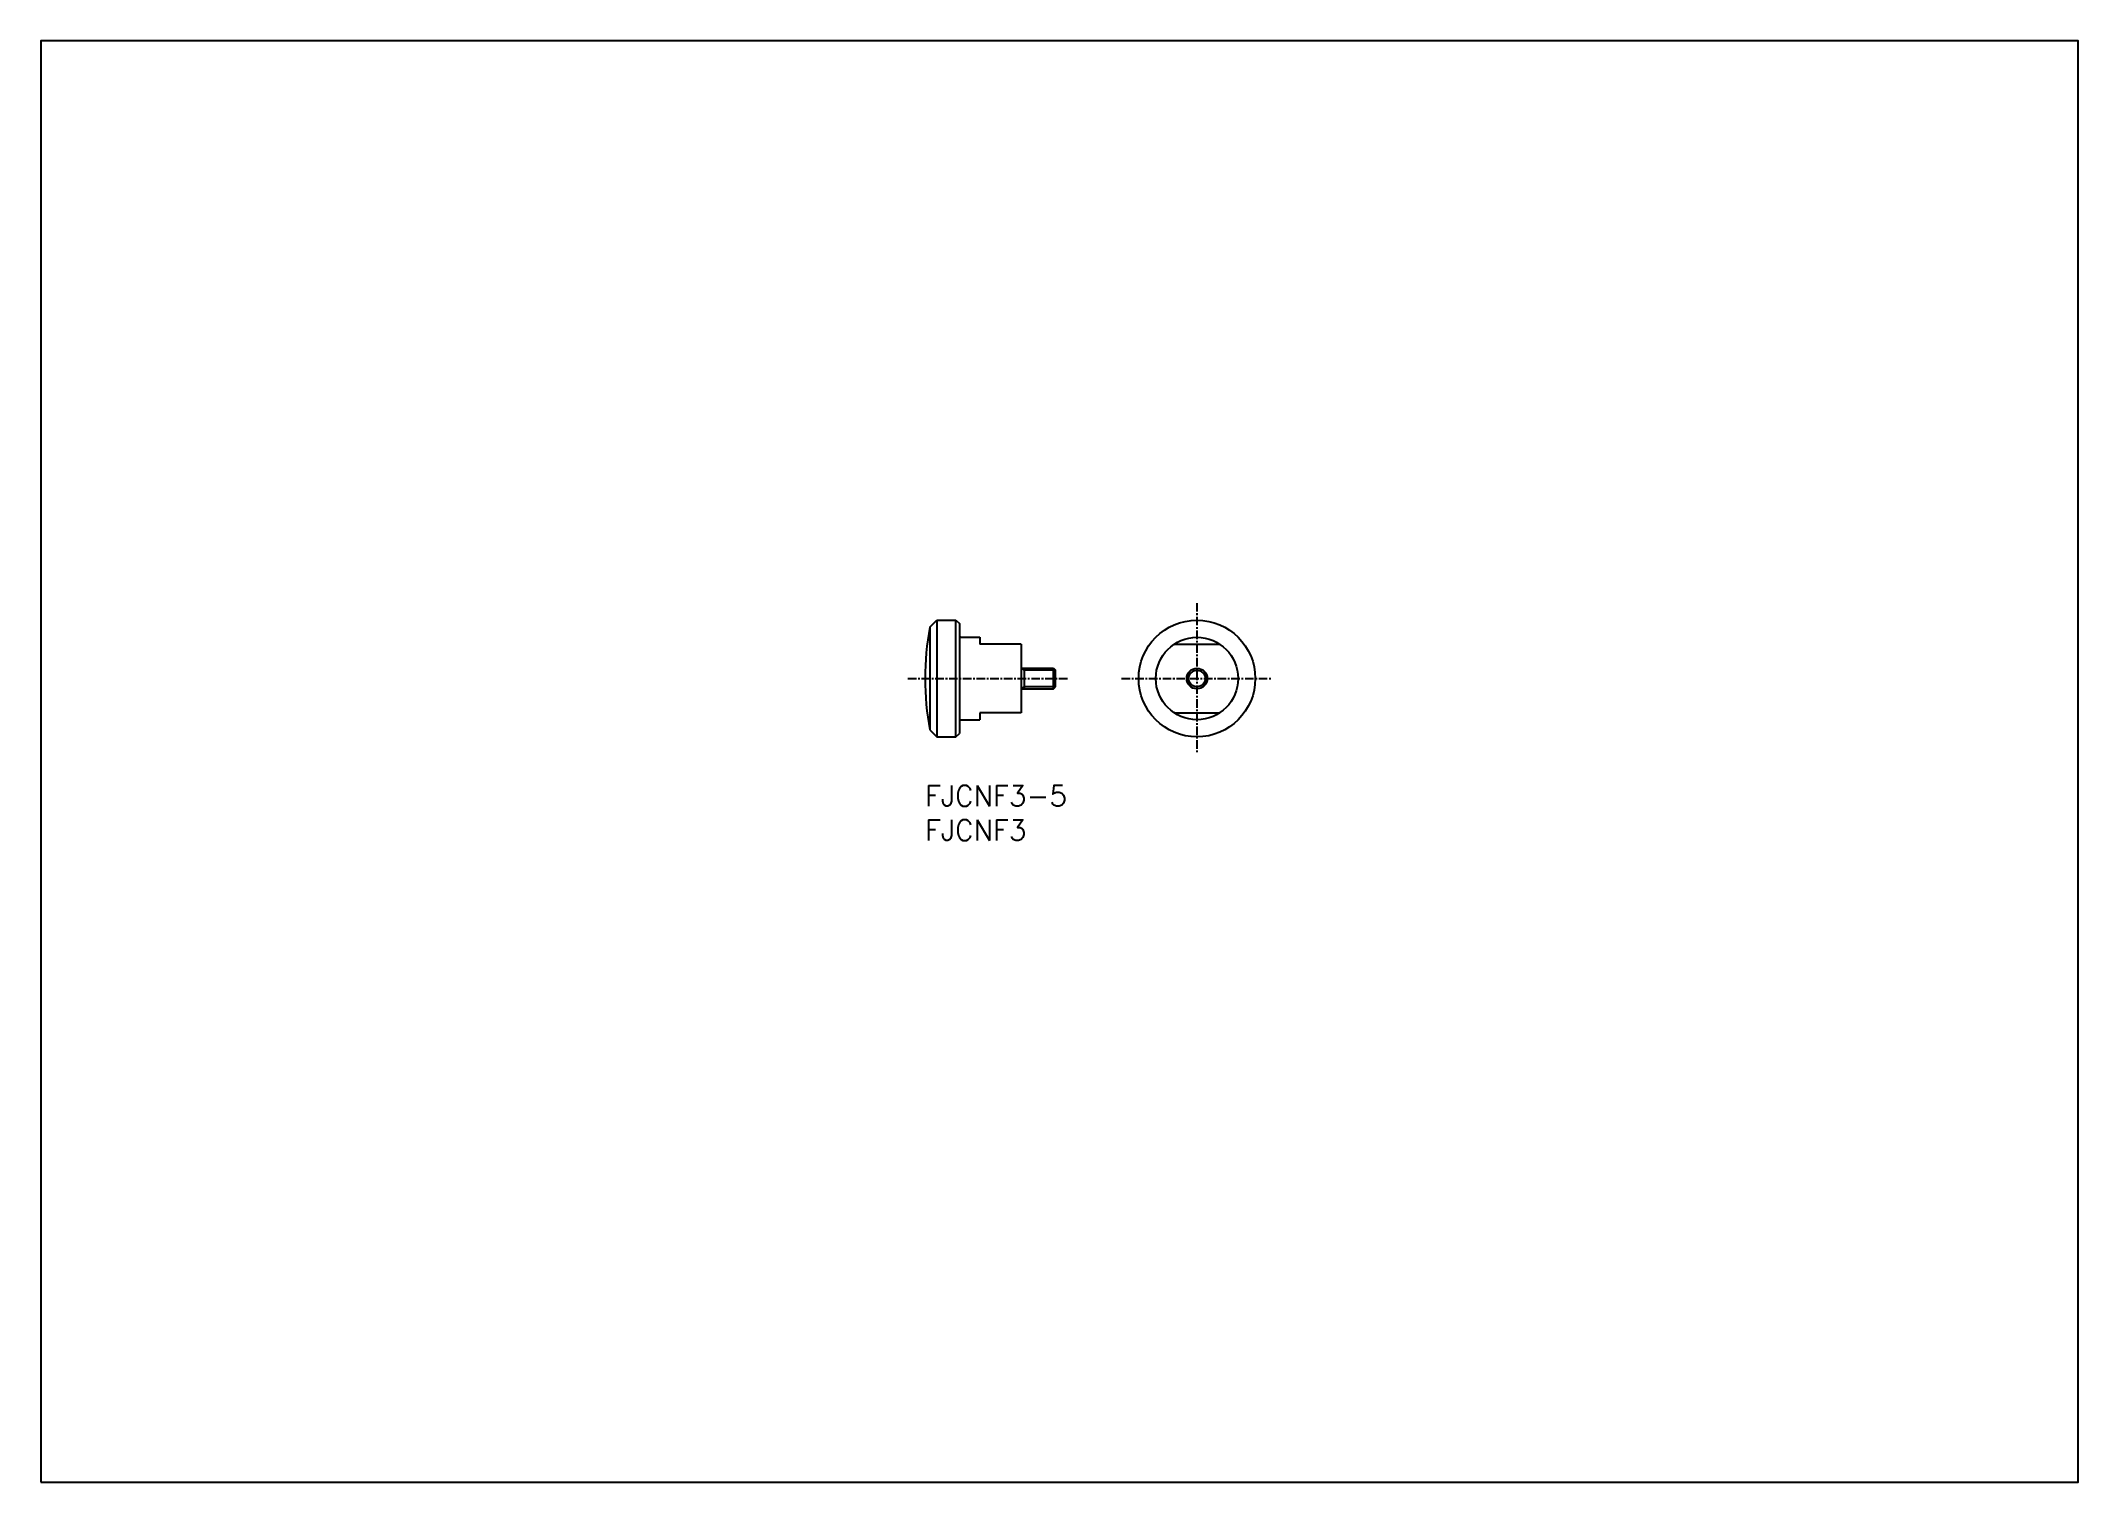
# Model space of a CAD drawing. Extents: x 0 to 297, y 0 to 210.
import ezdxf
from ezdxf.enums import TextEntityAlignment as Align

# ---------------------------------------------------------------- set-up
doc = ezdxf.new("R2010")
doc.units = 0
doc.linetypes.add('CENTER', pattern=[2, 1.25, -0.25, 0.25, -0.25])
doc.layers.get('0').update_dxf_attribs({"linetype": 'CONTINUOUS'})
doc.layers.get('DEFPOINTS').update_dxf_attribs({"linetype": 'CONTINUOUS'})
doc.layers.add('CENTER', color=1, linetype='CENTER')
doc.styles.get("Standard").update_dxf_attribs({"font": 'txt.shx', "bigfont": 'extfont.shx'})

msp = doc.modelspace()

# ---------------------------------------------------------------- linework, layer by layer
at = {"color": 7, "linetype": 'CONTINUOUS'}
for p, q in [((129.61, 124.59), (130.61, 125.59)), ((130.61, 125.59), (133.4, 125.59)), ((130.61, 125.59), (130.61, 108.59)), ((133.4, 125.59), (133.9, 125.09)), ((133.4, 108.59), (133.4, 125.59)), ((133.9, 125.09), (133.9, 109.09)), ((129.61, 124.59), (129.61, 109.59)), ((134.1, 123.09), (136.9, 123.09)), ((136.9, 123.09), (136.9, 122.09)), ((142.9, 122.09), (136.9, 122.09)), ((142.9, 122.09), (142.9, 112.09)), ((165.22, 122.09), (171.85, 122.09)), ((142.9, 118.59), (147.63, 118.59)), ((143.4, 115.59), (143.4, 118.59)), ((147.63, 115.59), (147.63, 118.59)), ((147.63, 118.59), (147.9, 118.32)), ((147.63, 115.59), (147.9, 115.86)), ((147.9, 115.86), (147.9, 118.32)), ((142.9, 115.59), (147.63, 115.59)), ((134.1, 111.09), (136.9, 111.09)), ((142.9, 112.09), (136.9, 112.09)), ((136.9, 112.09), (136.9, 111.09)), ((165.22, 112.09), (171.85, 112.09)), ((129.61, 109.59), (130.61, 108.59)), ((130.61, 108.59), (133.4, 108.59)), ((133.4, 108.59), (133.9, 109.09))]:
    msp.add_line(p, q, dxfattribs=at)
at = {"color": 3, "linetype": 'CONTINUOUS'}
for p, q in [((143.4, 118.32), (142.93, 118.59)), ((143.4, 115.86), (142.93, 115.59)), ((147.9, 118.32), (143.4, 118.32)), ((147.9, 115.86), (143.4, 115.86))]:
    msp.add_line(p, q, dxfattribs=at)
msp.add_line((168.54, 117.09), (168.54, 117.09))
msp.add_line((168.54, 117.09), (168.54, 117.09))
at = {"color": 7, "linetype": 'CONTINUOUS'}
for radius in [8.5, 6, 1.5]:
    msp.add_circle((168.54, 117.09), radius, dxfattribs=at)
at = {"color": 3, "linetype": 'CONTINUOUS'}
msp.add_circle((168.54, 117.09), 1.2, dxfattribs=at)
at = {"color": 7, "linetype": 'CONTINUOUS'}
for centre, radius, start, end in [((168.9, 117.09), 40, 169.1931, 190.8069), ((134.1, 123.29), 0.2, 180, 270), ((134.1, 110.89), 0.2, 90.0002, 180)]:
    msp.add_arc(centre, radius, start, end, dxfattribs=at)
at = {"layer": 'CENTER', "color": 1, "linetype": 'CENTER'}
for p, q in [((168.54, 128.09), (168.54, 106.09)), ((126.4, 117.09), (149.9, 117.09)), ((157.54, 117.09), (179.54, 117.09))]:
    msp.add_line(p, q, dxfattribs=at)
at = {"layer": 'DEFPOINTS', "color": 7, "linetype": 'CONTINUOUS'}
msp.add_lwpolyline([(0, 0), (297, 0), (297, 210), (0, 210)], close=True, dxfattribs=at)

# ---------------------------------------------------------------- texts
at = {"color": 7, "linetype": 'CONTINUOUS'}
for s, p in [('FJCNF3-5', (128.9, 100.01)), ('FJCNF3', (128.9, 95.01))]:
    msp.add_text(s, height=3, dxfattribs=at).set_placement(p, align=Align.MIDDLE_LEFT)

doc.saveas('drawing.dxf')
